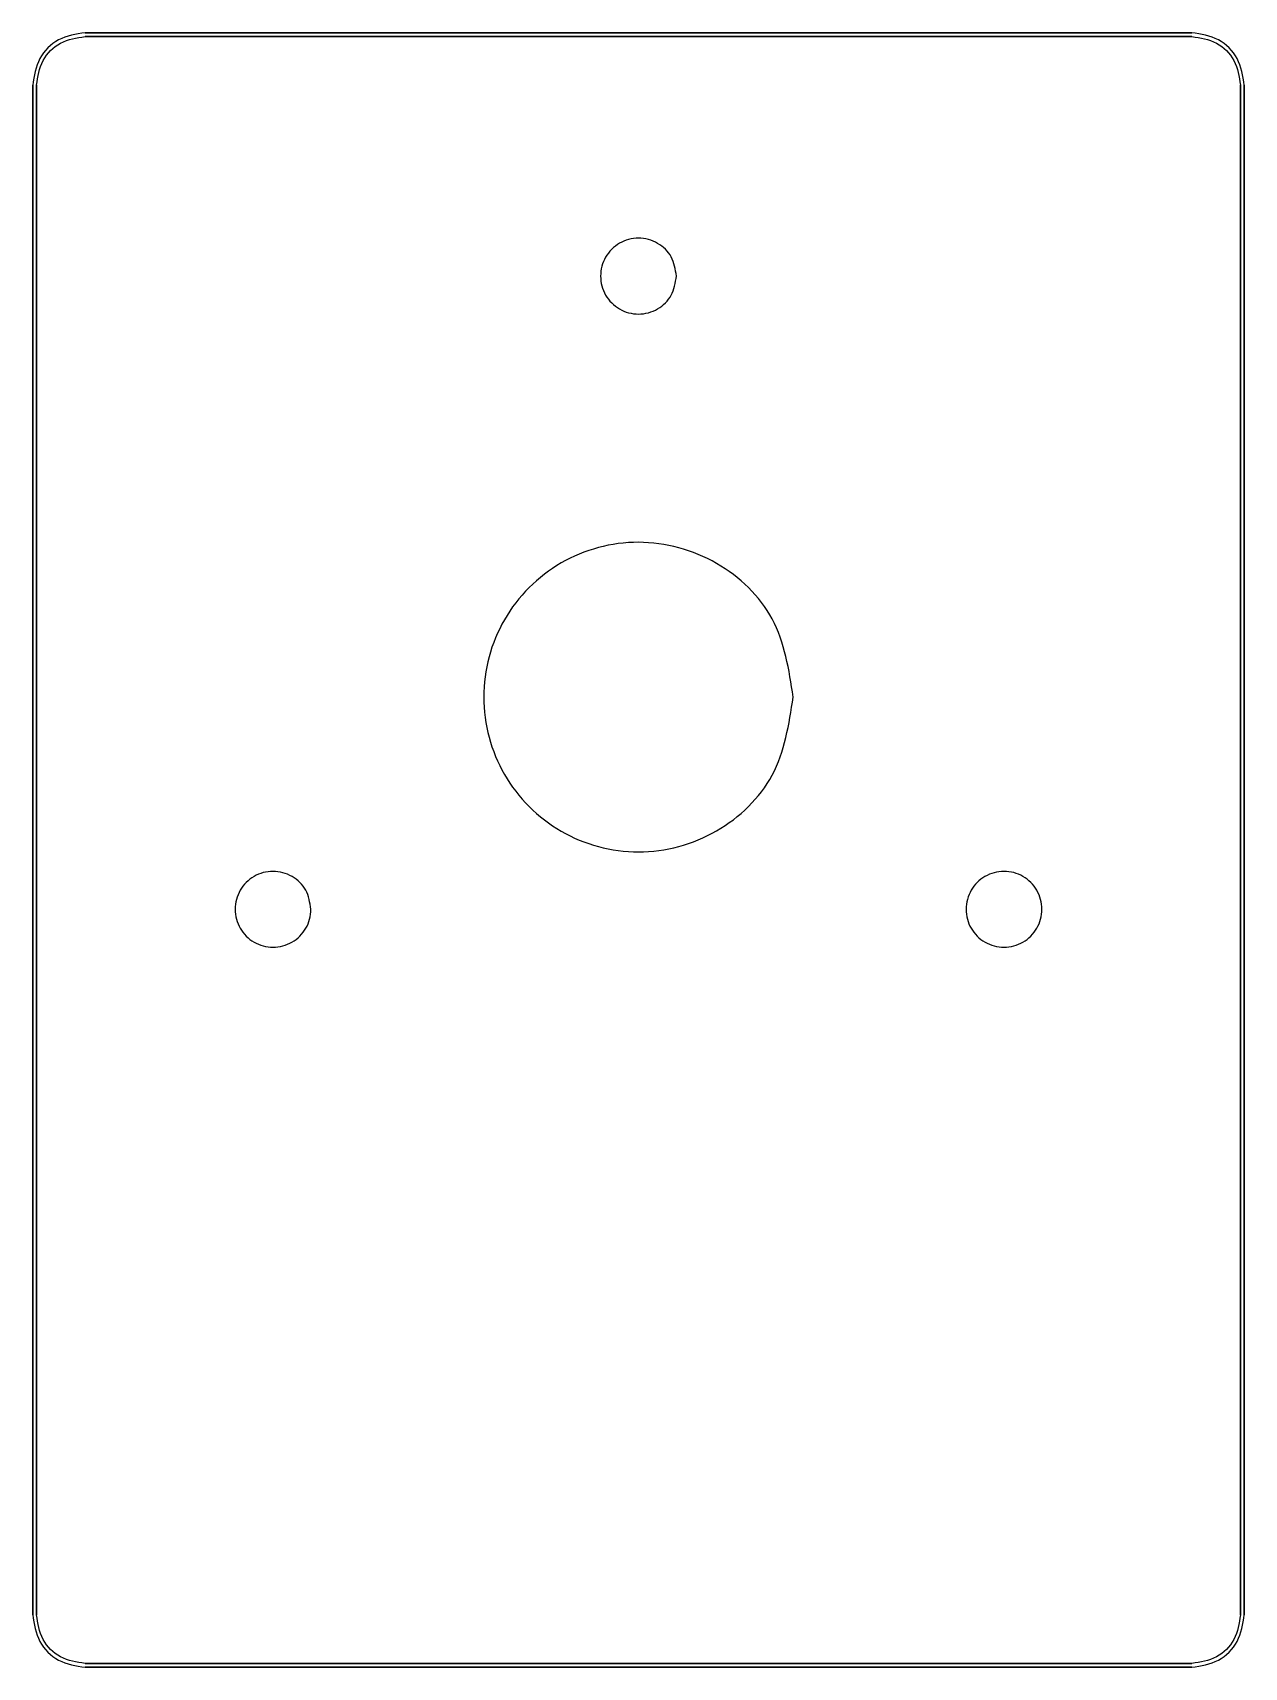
# Model space of a CAD drawing. Extents: x 46 to 135, y 111 to 230.
import ezdxf

# ---------------------------------------------------------------- set-up
doc = ezdxf.new("R2010")
doc.units = 0
doc.layers.add('Layer_1', color=7, linetype='CONTINUOUS')

msp = doc.modelspace()

# ---------------------------------------------------------------- linework, layer by layer
at = {"layer": 'Layer_1', "color": 7}
for points in [[(130.76866, 230.407132), (49.604414, 230.407132), (49.604414, 230.407132)], [(49.604414, 230.12491), (130.76866, 230.12491)], [(49.604414, 230.12491), (49.604414, 230.12491)], [(45.757482, 226.560201), (45.757482, 114.395607)], [(46.039704, 114.395607), (46.039704, 226.560201)], [(134.33392, 226.560201), (134.33392, 114.395607)], [(134.616142, 114.395607), (134.616142, 226.560201)], [(92.966608, 212.55735), (92.966608, 212.55735)], [(101.536463, 181.689294), (101.536463, 181.689294)], [(66.16321, 166.132511), (66.16321, 166.132511)], [(119.770003, 166.132511), (119.770003, 166.132511)], [(130.76866, 110.830898), (49.604414, 110.830898)], [(49.604414, 110.548675), (130.76866, 110.548675)]]:
    msp.add_lwpolyline(points, close=True, dxfattribs=at)
for points, knots in [([(49.604414, 230.407132), (48.929633, 230.301868), (47.601065, 230.094613), (46.070001, 228.563549), (45.862747, 227.234981), (45.757482, 226.560201)], [0, 0, 0, 0, 2.013011, 3.963395, 5.976407, 5.976407, 5.976407, 5.976407]), ([(134.616142, 226.560201), (134.510832, 227.234992), (134.303479, 228.563631), (132.772136, 230.094587), (131.443477, 230.30186), (130.76866, 230.407132)], [0, 0, 0, 0, 2.013049, 3.96362, 5.976769, 5.976769, 5.976769, 5.976769]), ([(46.039704, 226.560201), (46.136652, 227.186238), (46.327366, 228.41777), (47.746845, 229.837248), (48.978376, 230.027962), (49.604414, 230.12491)], [0, 0, 0, 0, 1.867082, 3.672898, 5.539981, 5.539981, 5.539981, 5.539981]), ([(130.76866, 230.12491), (131.394734, 230.027954), (132.626356, 229.837221), (134.046113, 228.417851), (134.236926, 227.186248), (134.33392, 226.560201)], [0, 0, 0, 0, 1.867219, 3.673223, 5.540342, 5.540342, 5.540342, 5.540342]), ([(92.966608, 212.55735), (92.890116, 212.067342), (92.739402, 211.10186), (91.633981, 210.038387), (90.428875, 209.712295), (89.459089, 209.841665), (88.780924, 210.122268), (88.19841, 210.569007), (87.75173, 211.151534), (87.470876, 211.829585), (87.374797, 212.55735), (87.470876, 213.285115), (87.75173, 213.963166), (88.19841, 214.545693), (88.780924, 214.992432), (89.459089, 215.273035), (90.428875, 215.402405), (91.633981, 215.076313), (92.739402, 214.01284), (92.890116, 213.047358), (92.966608, 212.55735)], [0, 0, 0, 0, 1.453468, 2.863827, 4.317295, 5.044989, 5.766662, 6.494356, 7.222051, 7.943723, 8.671417, 9.399112, 10.120784, 10.848479, 11.576173, 12.297846, 13.02554, 14.479008, 15.889367, 17.342835, 17.342835, 17.342835, 17.342835]), ([(101.536463, 181.689294), (101.22416, 179.688665), (100.608815, 175.746743), (96.095544, 171.404741), (91.175277, 170.073356), (87.215784, 170.601557), (84.446938, 171.747218), (82.068621, 173.571186), (80.244895, 175.94956), (79.098212, 178.717937), (78.705936, 181.689295), (79.098212, 184.660652), (80.244894, 187.42903), (82.06862, 189.807405), (84.446937, 191.631373), (87.215784, 192.777035), (91.175277, 193.305236), (96.095545, 191.97385), (100.608817, 187.631847), (101.22416, 183.689925), (101.536463, 181.689294)], [0, 0, 0, 0, 5.934295, 11.692581, 17.626876, 20.597944, 23.544424, 26.515492, 29.486559, 32.433039, 35.404107, 38.375175, 41.321656, 44.292723, 47.263791, 50.210272, 53.18134, 59.115636, 64.873923, 70.808219, 70.808219, 70.808219, 70.808219]), ([(66.16321, 166.132511), (66.144679, 165.889252), (66.10777, 165.404745), (65.816094, 164.726699), (65.372339, 164.144153), (64.789011, 163.697482), (64.111174, 163.416626), (63.383351, 163.320547), (62.655599, 163.416625), (61.977549, 163.697481), (61.395004, 164.144152), (60.948332, 164.726698), (60.667477, 165.404744), (60.571399, 166.132511), (60.667478, 166.860277), (60.948332, 167.538327), (61.395012, 168.120855), (61.977526, 168.567593), (62.655691, 168.848196), (63.625477, 168.977566), (64.830583, 168.651474), (65.936004, 167.588001), (66.086718, 166.622519), (66.16321, 166.132511)], [0, 0, 0, 0, 0.727694, 1.449367, 2.177061, 2.904756, 3.626428, 4.354123, 5.081818, 5.80349, 6.531185, 7.25888, 7.980553, 8.708248, 9.435942, 10.157615, 10.885309, 11.613004, 12.334676, 13.062371, 14.515839, 15.926197, 17.379665, 17.379665, 17.379665, 17.379665]), ([(119.770003, 166.132511), (119.751472, 165.889251), (119.714563, 165.404744), (119.422887, 164.726698), (118.979131, 164.144152), (118.395802, 163.697481), (117.717965, 163.416625), (116.990141, 163.320547), (116.262391, 163.416627), (115.584337, 163.697476), (115.001811, 164.144176), (114.555069, 164.726614), (114.274477, 165.405063), (114.145055, 166.373427), (114.471534, 167.589239), (115.533434, 168.651128), (116.749213, 168.97761), (117.717645, 168.848188), (118.395888, 168.567595), (118.979107, 168.120854), (119.422892, 167.538327), (119.714561, 166.860277), (119.751471, 166.375771), (119.770003, 166.132511)], [0, 0, 0, 0, 0.727695, 1.449368, 2.177063, 2.904758, 3.626431, 4.354125, 5.08182, 5.803492, 6.531187, 7.258881, 7.980554, 8.708248, 10.161716, 11.572075, 13.025543, 13.753237, 14.47491, 15.202604, 15.930299, 16.651971, 17.379665, 17.379665, 17.379665, 17.379665]), ([(45.757482, 114.395607), (45.862747, 113.720826), (46.070001, 112.392259), (47.601065, 110.861195), (48.929633, 110.65394), (49.604414, 110.548675)], [0, 0, 0, 0, 2.013011, 3.963395, 5.976407, 5.976407, 5.976407, 5.976407]), ([(49.604414, 110.830898), (48.978376, 110.927845), (47.746845, 111.11856), (46.327366, 112.538038), (46.136652, 113.76957), (46.039704, 114.395607)], [0, 0, 0, 0, 1.867082, 3.672898, 5.539981, 5.539981, 5.539981, 5.539981]), ([(130.76866, 110.548675), (131.443477, 110.653948), (132.772136, 110.86122), (134.303479, 112.392176), (134.510832, 113.720816), (134.616142, 114.395607)], [0, 0, 0, 0, 2.013149, 3.96372, 5.976769, 5.976769, 5.976769, 5.976769]), ([(134.33392, 114.395607), (134.236926, 113.769559), (134.046113, 112.537955), (132.626355, 111.118586), (131.394734, 110.927853), (130.76866, 110.830898)], [0, 0, 0, 0, 1.86712, 3.673123, 5.540342, 5.540342, 5.540342, 5.540342])]:
    msp.add_open_spline(points, degree=3, knots=knots, dxfattribs=at)

doc.saveas('drawing.dxf')
